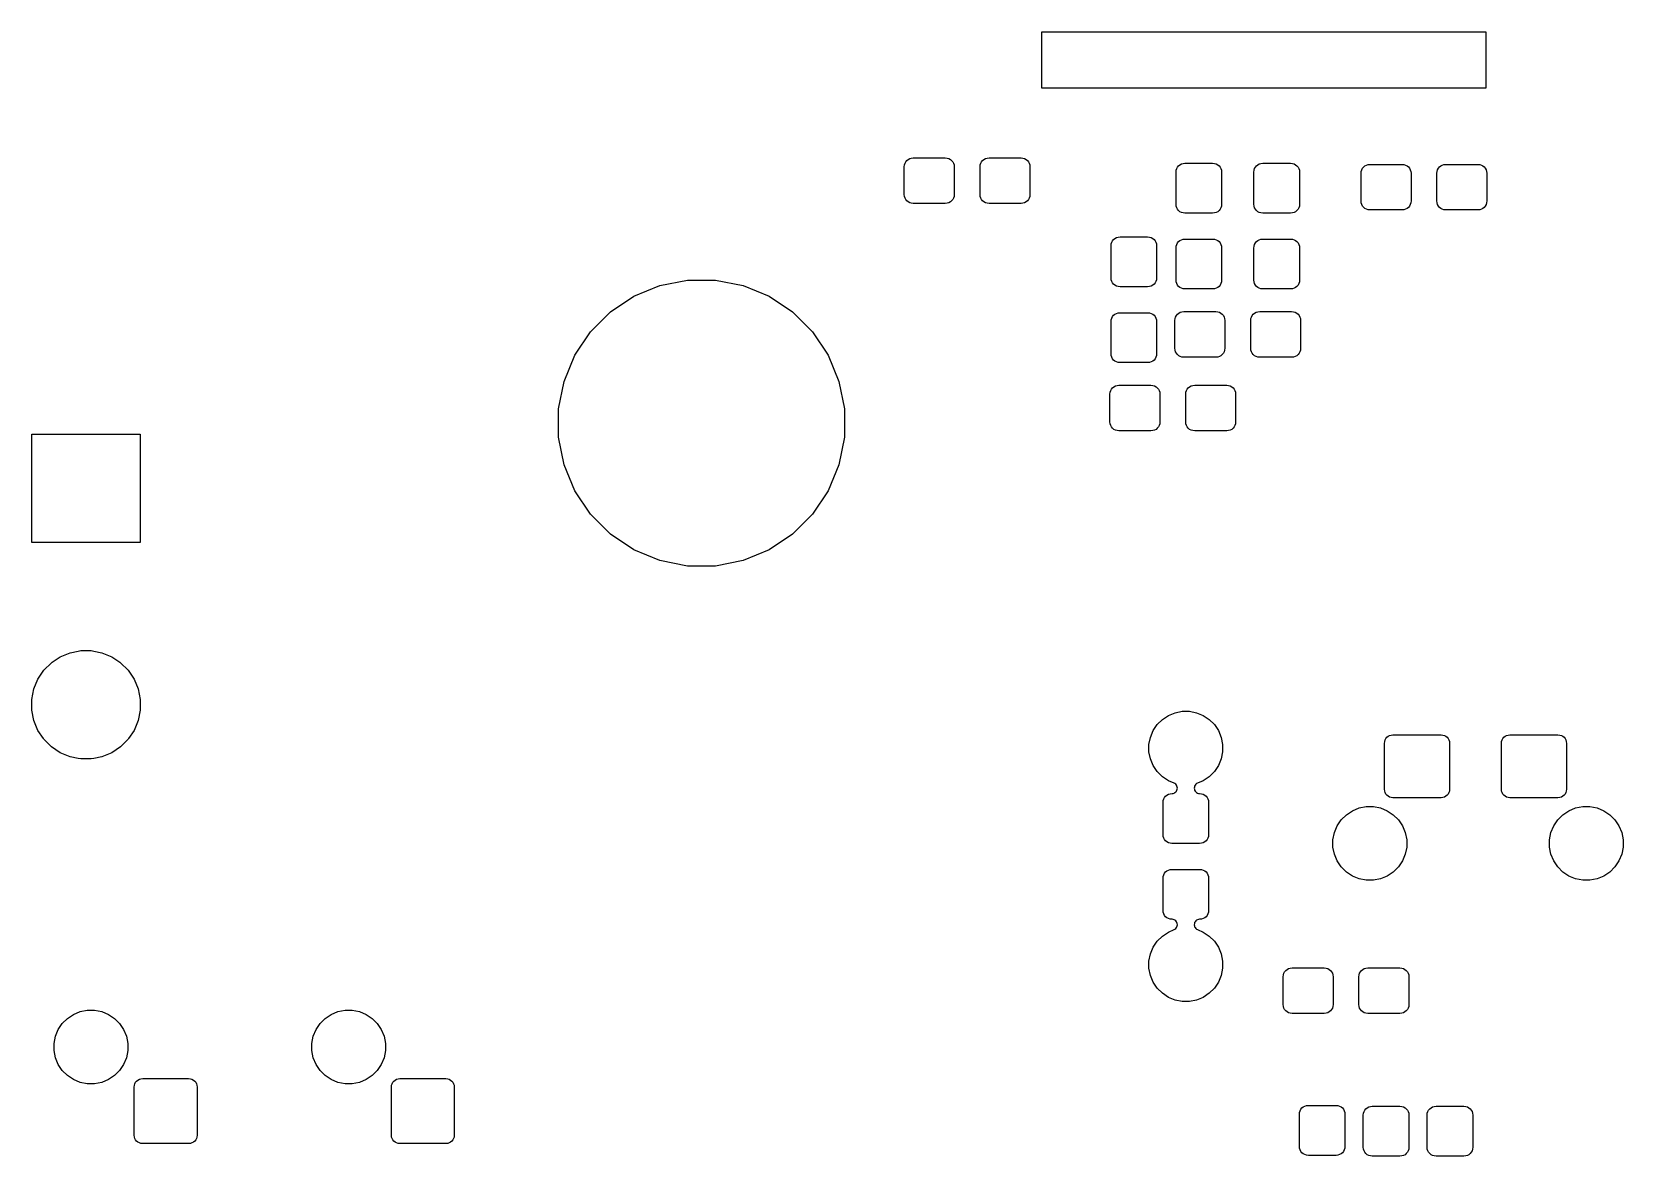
# Model space of a CAD drawing. Extents: x 52 to 208, y -131 to -34.
# Drawn here: x 126.17 to 162.92, y -111.3 to -85.35 of the extents above; entities that cross this region are included whole.
import ezdxf

# ---------------------------------------------------------------- set-up
doc = ezdxf.new("R2010")
doc.units = 0
doc.header["$MEASUREMENT"] = 0
doc.layers.add('BLACK', color=7, linetype='CONTINUOUS')

msp = doc.modelspace()

# ---------------------------------------------------------------- linework, layer by layer
at = {"layer": 'BLACK', "linetype": 'CONTINUOUS'}
for p, q in [((149.49, -86.651), (149.49, -85.349)), ((149.49, -85.349), (159.742, -85.349)), ((159.742, -85.349), (159.742, -86.651)), ((159.742, -86.651), (149.49, -86.651)), ((146.315, -88.4646), (146.319, -88.4195)), ((146.315, -89.1034), (146.315, -88.4646)), ((146.319, -88.4195), (146.331, -88.382)), ((146.331, -88.382), (146.349, -88.3474)), ((146.349, -88.3474), (146.374, -88.3172)), ((146.374, -88.3172), (146.404, -88.2923)), ((146.404, -88.2923), (146.439, -88.2738)), ((146.439, -88.2738), (146.477, -88.2624)), ((146.477, -88.2624), (146.522, -88.258)), ((146.522, -88.258), (147.26, -88.258)), ((147.26, -88.258), (147.305, -88.2624)), ((147.305, -88.2624), (147.343, -88.2738)), ((147.343, -88.2738), (147.378, -88.2923)), ((147.378, -88.2923), (147.408, -88.3172)), ((147.408, -88.3172), (147.433, -88.3474)), ((147.433, -88.3474), (147.451, -88.382)), ((147.451, -88.382), (147.463, -88.4195)), ((147.463, -88.4195), (147.467, -88.4646)), ((147.467, -88.4646), (147.467, -89.1034)), ((148.065, -88.4646), (148.069, -88.4195)), ((148.065, -89.1034), (148.065, -88.4646)), ((148.069, -88.4195), (148.081, -88.382)), ((148.081, -88.382), (148.099, -88.3474)), ((148.099, -88.3474), (148.124, -88.3172)), ((148.124, -88.3172), (148.154, -88.2923)), ((148.154, -88.2923), (148.189, -88.2738)), ((148.189, -88.2738), (148.227, -88.2624)), ((148.227, -88.2624), (148.272, -88.258)), ((148.272, -88.258), (149.01, -88.258)), ((149.01, -88.258), (149.055, -88.2624)), ((149.055, -88.2624), (149.093, -88.2738)), ((149.093, -88.2738), (149.128, -88.2923)), ((149.128, -88.2923), (149.158, -88.3172)), ((149.158, -88.3172), (149.183, -88.3474)), ((149.183, -88.3474), (149.201, -88.382)), ((149.201, -88.382), (149.213, -88.4195)), ((149.213, -88.4195), (149.217, -88.4646)), ((149.217, -88.4646), (149.217, -89.1034)), ((152.59, -88.5896), (152.594, -88.5445)), ((152.594, -88.5445), (152.606, -88.507)), ((152.606, -88.507), (152.624, -88.4724)), ((152.624, -88.4724), (152.649, -88.4422)), ((152.649, -88.4422), (152.679, -88.4173)), ((152.679, -88.4173), (152.714, -88.3988)), ((152.714, -88.3988), (152.752, -88.3874)), ((152.752, -88.3874), (152.797, -88.383)), ((152.797, -88.383), (153.435, -88.383)), ((153.435, -88.383), (153.48, -88.3874)), ((153.48, -88.3874), (153.518, -88.3988)), ((153.518, -88.3988), (153.553, -88.4173)), ((153.553, -88.4173), (153.583, -88.4422)), ((153.583, -88.4422), (153.608, -88.4724)), ((153.608, -88.4724), (153.626, -88.507)), ((153.626, -88.507), (153.638, -88.5445)), ((153.638, -88.5445), (153.642, -88.5896)), ((154.39, -88.5896), (154.394, -88.5445)), ((154.394, -88.5445), (154.406, -88.507)), ((154.406, -88.507), (154.424, -88.4724)), ((154.424, -88.4724), (154.449, -88.4422)), ((154.449, -88.4422), (154.479, -88.4173)), ((154.479, -88.4173), (154.514, -88.3988)), ((154.514, -88.3988), (154.552, -88.3874)), ((154.552, -88.3874), (154.597, -88.383)), ((154.597, -88.383), (155.235, -88.383)), ((155.235, -88.383), (155.28, -88.3874)), ((155.28, -88.3874), (155.318, -88.3988)), ((155.318, -88.3988), (155.353, -88.4173)), ((155.353, -88.4173), (155.383, -88.4422)), ((155.383, -88.4422), (155.408, -88.4724)), ((155.408, -88.4724), (155.426, -88.507)), ((155.426, -88.507), (155.438, -88.5445)), ((155.438, -88.5445), (155.442, -88.5896)), ((156.865, -88.6146), (156.869, -88.5695)), ((156.869, -88.5695), (156.881, -88.532)), ((156.881, -88.532), (156.899, -88.4974)), ((156.899, -88.4974), (156.924, -88.4672)), ((156.924, -88.4672), (156.954, -88.4423)), ((156.954, -88.4423), (156.989, -88.4238)), ((156.989, -88.4238), (157.027, -88.4124)), ((157.027, -88.4124), (157.072, -88.408)), ((157.072, -88.408), (157.81, -88.408)), ((157.81, -88.408), (157.855, -88.4124)), ((157.855, -88.4124), (157.893, -88.4238)), ((157.893, -88.4238), (157.928, -88.4423)), ((157.928, -88.4423), (157.958, -88.4672)), ((157.958, -88.4672), (157.983, -88.4974)), ((157.983, -88.4974), (158.001, -88.532)), ((158.001, -88.532), (158.013, -88.5695)), ((158.013, -88.5695), (158.017, -88.6146)), ((158.615, -88.6146), (158.619, -88.5695)), ((158.619, -88.5695), (158.631, -88.532)), ((158.631, -88.532), (158.649, -88.4974)), ((158.649, -88.4974), (158.674, -88.4672)), ((158.674, -88.4672), (158.704, -88.4423)), ((158.704, -88.4423), (158.739, -88.4238)), ((158.739, -88.4238), (158.777, -88.4124)), ((158.777, -88.4124), (158.822, -88.408)), ((158.822, -88.408), (159.56, -88.408)), ((159.56, -88.408), (159.605, -88.4124)), ((159.605, -88.4124), (159.643, -88.4238)), ((159.643, -88.4238), (159.678, -88.4423)), ((159.678, -88.4423), (159.708, -88.4672)), ((159.708, -88.4672), (159.733, -88.4974)), ((159.733, -88.4974), (159.751, -88.532)), ((159.751, -88.532), (159.763, -88.5695)), ((159.763, -88.5695), (159.767, -88.6146)), ((152.59, -89.3284), (152.59, -88.5896)), ((153.642, -88.5896), (153.642, -89.3284)), ((154.39, -89.3284), (154.39, -88.5896)), ((155.442, -88.5896), (155.442, -89.3284)), ((156.865, -89.2534), (156.865, -88.6146)), ((158.017, -88.6146), (158.017, -89.2534)), ((158.615, -89.2534), (158.615, -88.6146)), ((159.767, -88.6146), (159.767, -89.2534)), ((146.319, -89.1485), (146.315, -89.1034)), ((146.331, -89.186), (146.319, -89.1485)), ((146.349, -89.2206), (146.331, -89.186)), ((146.374, -89.2508), (146.349, -89.2206)), ((146.404, -89.2757), (146.374, -89.2508)), ((146.439, -89.2942), (146.404, -89.2757)), ((146.477, -89.3056), (146.439, -89.2942)), ((146.522, -89.31), (146.477, -89.3056)), ((147.305, -89.3056), (147.26, -89.31)), ((147.343, -89.2942), (147.305, -89.3056)), ((147.378, -89.2757), (147.343, -89.2942)), ((147.408, -89.2508), (147.378, -89.2757)), ((147.433, -89.2206), (147.408, -89.2508)), ((147.451, -89.186), (147.433, -89.2206)), ((147.463, -89.1485), (147.451, -89.186)), ((147.467, -89.1034), (147.463, -89.1485)), ((148.069, -89.1485), (148.065, -89.1034)), ((148.081, -89.186), (148.069, -89.1485)), ((148.099, -89.2206), (148.081, -89.186)), ((148.124, -89.2508), (148.099, -89.2206)), ((148.154, -89.2757), (148.124, -89.2508)), ((148.189, -89.2942), (148.154, -89.2757)), ((148.227, -89.3056), (148.189, -89.2942)), ((148.272, -89.31), (148.227, -89.3056)), ((149.055, -89.3056), (149.01, -89.31)), ((149.093, -89.2942), (149.055, -89.3056)), ((149.128, -89.2757), (149.093, -89.2942)), ((149.158, -89.2508), (149.128, -89.2757)), ((149.183, -89.2206), (149.158, -89.2508)), ((149.201, -89.186), (149.183, -89.2206)), ((149.213, -89.1485), (149.201, -89.186)), ((149.217, -89.1034), (149.213, -89.1485)), ((156.869, -89.2985), (156.865, -89.2534)), ((156.881, -89.336), (156.869, -89.2985)), ((158.013, -89.2985), (158.001, -89.336)), ((158.017, -89.2534), (158.013, -89.2985)), ((158.619, -89.2985), (158.615, -89.2534)), ((158.631, -89.336), (158.619, -89.2985)), ((159.763, -89.2985), (159.751, -89.336)), ((159.767, -89.2534), (159.763, -89.2985)), ((147.26, -89.31), (146.522, -89.31)), ((149.01, -89.31), (148.272, -89.31)), ((152.594, -89.3735), (152.59, -89.3284)), ((152.606, -89.411), (152.594, -89.3735)), ((152.624, -89.4456), (152.606, -89.411)), ((152.649, -89.4758), (152.624, -89.4456)), ((152.679, -89.5007), (152.649, -89.4758)), ((152.714, -89.5192), (152.679, -89.5007)), ((152.752, -89.5306), (152.714, -89.5192)), ((152.797, -89.535), (152.752, -89.5306)), ((153.435, -89.535), (152.797, -89.535)), ((153.48, -89.5306), (153.435, -89.535)), ((153.518, -89.5192), (153.48, -89.5306)), ((153.553, -89.5007), (153.518, -89.5192)), ((153.583, -89.4758), (153.553, -89.5007)), ((153.608, -89.4456), (153.583, -89.4758)), ((153.626, -89.411), (153.608, -89.4456)), ((153.638, -89.3735), (153.626, -89.411)), ((153.642, -89.3284), (153.638, -89.3735)), ((154.394, -89.3735), (154.39, -89.3284)), ((154.406, -89.411), (154.394, -89.3735)), ((154.424, -89.4456), (154.406, -89.411)), ((154.449, -89.4758), (154.424, -89.4456)), ((154.479, -89.5007), (154.449, -89.4758)), ((154.514, -89.5192), (154.479, -89.5007)), ((154.552, -89.5306), (154.514, -89.5192)), ((154.597, -89.535), (154.552, -89.5306)), ((155.235, -89.535), (154.597, -89.535)), ((155.28, -89.5306), (155.235, -89.535)), ((155.318, -89.5192), (155.28, -89.5306)), ((155.353, -89.5007), (155.318, -89.5192)), ((155.383, -89.4758), (155.353, -89.5007)), ((155.408, -89.4456), (155.383, -89.4758)), ((155.426, -89.411), (155.408, -89.4456)), ((155.438, -89.3735), (155.426, -89.411)), ((155.442, -89.3284), (155.438, -89.3735)), ((156.899, -89.3706), (156.881, -89.336)), ((156.924, -89.4008), (156.899, -89.3706)), ((156.954, -89.4257), (156.924, -89.4008)), ((156.989, -89.4442), (156.954, -89.4257)), ((157.027, -89.4556), (156.989, -89.4442)), ((157.072, -89.46), (157.027, -89.4556)), ((157.81, -89.46), (157.072, -89.46)), ((157.855, -89.4556), (157.81, -89.46)), ((157.893, -89.4442), (157.855, -89.4556)), ((157.928, -89.4257), (157.893, -89.4442)), ((157.958, -89.4008), (157.928, -89.4257)), ((157.983, -89.3706), (157.958, -89.4008)), ((158.001, -89.336), (157.983, -89.3706)), ((158.649, -89.3706), (158.631, -89.336)), ((158.674, -89.4008), (158.649, -89.3706)), ((158.704, -89.4257), (158.674, -89.4008)), ((158.739, -89.4442), (158.704, -89.4257)), ((158.777, -89.4556), (158.739, -89.4442)), ((158.822, -89.46), (158.777, -89.4556)), ((159.56, -89.46), (158.822, -89.46)), ((159.605, -89.4556), (159.56, -89.46)), ((159.643, -89.4442), (159.605, -89.4556)), ((159.678, -89.4257), (159.643, -89.4442)), ((159.708, -89.4008), (159.678, -89.4257)), ((159.733, -89.3706), (159.708, -89.4008)), ((159.751, -89.336), (159.733, -89.3706)), ((151.09, -90.2896), (151.094, -90.2445)), ((151.09, -91.0284), (151.09, -90.2896)), ((151.094, -90.2445), (151.106, -90.207)), ((151.106, -90.207), (151.124, -90.1724)), ((151.124, -90.1724), (151.149, -90.1422)), ((151.149, -90.1422), (151.179, -90.1173)), ((151.179, -90.1173), (151.214, -90.0988)), ((151.214, -90.0988), (151.252, -90.0874)), ((151.252, -90.0874), (151.297, -90.083)), ((151.297, -90.083), (151.935, -90.083)), ((151.935, -90.083), (151.98, -90.0874)), ((151.98, -90.0874), (152.018, -90.0988)), ((152.018, -90.0988), (152.053, -90.1173)), ((152.053, -90.1173), (152.083, -90.1422)), ((152.083, -90.1422), (152.108, -90.1724)), ((152.108, -90.1724), (152.126, -90.207)), ((152.126, -90.207), (152.138, -90.2445)), ((152.138, -90.2445), (152.142, -90.2896)), ((152.142, -90.2896), (152.142, -91.0284)), ((152.59, -90.3396), (152.594, -90.2945)), ((152.59, -91.0784), (152.59, -90.3396)), ((152.594, -90.2945), (152.606, -90.257)), ((152.606, -90.257), (152.624, -90.2224)), ((152.624, -90.2224), (152.649, -90.1922)), ((152.649, -90.1922), (152.679, -90.1673)), ((152.679, -90.1673), (152.714, -90.1488)), ((152.714, -90.1488), (152.752, -90.1374)), ((152.752, -90.1374), (152.797, -90.133)), ((152.797, -90.133), (153.435, -90.133)), ((153.435, -90.133), (153.48, -90.1374)), ((153.48, -90.1374), (153.518, -90.1488)), ((153.518, -90.1488), (153.553, -90.1673)), ((153.553, -90.1673), (153.583, -90.1922)), ((153.583, -90.1922), (153.608, -90.2224)), ((153.608, -90.2224), (153.626, -90.257)), ((153.626, -90.257), (153.638, -90.2945)), ((153.638, -90.2945), (153.642, -90.3396)), ((153.642, -90.3396), (153.642, -91.0784)), ((154.39, -90.3396), (154.394, -90.2945)), ((154.39, -91.0784), (154.39, -90.3396)), ((154.394, -90.2945), (154.406, -90.257)), ((154.406, -90.257), (154.424, -90.2224)), ((154.424, -90.2224), (154.449, -90.1922)), ((154.449, -90.1922), (154.479, -90.1673)), ((154.479, -90.1673), (154.514, -90.1488)), ((154.514, -90.1488), (154.552, -90.1374)), ((154.552, -90.1374), (154.597, -90.133)), ((154.597, -90.133), (155.235, -90.133)), ((155.235, -90.133), (155.28, -90.1374)), ((155.28, -90.1374), (155.318, -90.1488)), ((155.318, -90.1488), (155.353, -90.1673)), ((155.353, -90.1673), (155.383, -90.1922)), ((155.383, -90.1922), (155.408, -90.2224)), ((155.408, -90.2224), (155.426, -90.257)), ((155.426, -90.257), (155.438, -90.2945)), ((155.438, -90.2945), (155.442, -90.3396)), ((155.442, -90.3396), (155.442, -91.0784)), ((140.667, -91.2059), (141.305, -91.079)), ((141.305, -91.079), (141.955, -91.079)), ((141.955, -91.079), (142.593, -91.2059)), ((151.094, -91.0735), (151.09, -91.0284)), ((151.106, -91.111), (151.094, -91.0735)), ((151.124, -91.1456), (151.106, -91.111)), ((152.126, -91.111), (152.108, -91.1456)), ((152.138, -91.0735), (152.126, -91.111)), ((152.142, -91.0284), (152.138, -91.0735)), ((152.594, -91.1235), (152.59, -91.0784)), ((152.606, -91.161), (152.594, -91.1235)), ((153.638, -91.1235), (153.626, -91.161)), ((153.642, -91.0784), (153.638, -91.1235)), ((154.394, -91.1235), (154.39, -91.0784)), ((154.406, -91.161), (154.394, -91.1235)), ((155.438, -91.1235), (155.426, -91.161)), ((155.442, -91.0784), (155.438, -91.1235)), ((139.526, -91.8159), (140.066, -91.4547)), ((140.066, -91.4547), (140.667, -91.2059)), ((142.593, -91.2059), (143.194, -91.4547)), ((143.194, -91.4547), (143.734, -91.8159)), ((151.149, -91.1758), (151.124, -91.1456)), ((151.179, -91.2007), (151.149, -91.1758)), ((151.214, -91.2192), (151.179, -91.2007)), ((151.252, -91.2306), (151.214, -91.2192)), ((151.297, -91.235), (151.252, -91.2306)), ((151.935, -91.235), (151.297, -91.235)), ((151.98, -91.2306), (151.935, -91.235)), ((152.018, -91.2192), (151.98, -91.2306)), ((152.053, -91.2007), (152.018, -91.2192)), ((152.083, -91.1758), (152.053, -91.2007)), ((152.108, -91.1456), (152.083, -91.1758)), ((152.624, -91.1956), (152.606, -91.161)), ((152.649, -91.2258), (152.624, -91.1956)), ((152.679, -91.2507), (152.649, -91.2258)), ((152.714, -91.2692), (152.679, -91.2507)), ((152.752, -91.2806), (152.714, -91.2692)), ((152.797, -91.285), (152.752, -91.2806)), ((153.435, -91.285), (152.797, -91.285)), ((153.48, -91.2806), (153.435, -91.285)), ((153.518, -91.2692), (153.48, -91.2806)), ((153.553, -91.2507), (153.518, -91.2692)), ((153.583, -91.2258), (153.553, -91.2507)), ((153.608, -91.1956), (153.583, -91.2258)), ((153.626, -91.161), (153.608, -91.1956)), ((154.424, -91.1956), (154.406, -91.161)), ((154.449, -91.2258), (154.424, -91.1956)), ((154.479, -91.2507), (154.449, -91.2258)), ((154.514, -91.2692), (154.479, -91.2507)), ((154.552, -91.2806), (154.514, -91.2692)), ((154.597, -91.285), (154.552, -91.2806)), ((155.235, -91.285), (154.597, -91.285)), ((155.28, -91.2806), (155.235, -91.285)), ((155.318, -91.2692), (155.28, -91.2806)), ((155.353, -91.2507), (155.318, -91.2692)), ((155.383, -91.2258), (155.353, -91.2507)), ((155.408, -91.1956), (155.383, -91.2258)), ((155.426, -91.161), (155.408, -91.1956)), ((139.066, -92.2757), (139.526, -91.8159)), ((143.734, -91.8159), (144.194, -92.2757)), ((151.149, -91.8922), (151.179, -91.8673)), ((151.179, -91.8673), (151.214, -91.8488)), ((151.214, -91.8488), (151.252, -91.8374)), ((151.252, -91.8374), (151.297, -91.833)), ((151.297, -91.833), (151.935, -91.833)), ((151.935, -91.833), (151.98, -91.8374)), ((151.98, -91.8374), (152.018, -91.8488)), ((152.018, -91.8488), (152.053, -91.8673)), ((152.053, -91.8673), (152.083, -91.8922)), ((152.599, -91.8974), (152.624, -91.8672)), ((152.624, -91.8672), (152.654, -91.8423)), ((152.654, -91.8423), (152.689, -91.8238)), ((152.689, -91.8238), (152.727, -91.8124)), ((152.727, -91.8124), (152.772, -91.808)), ((152.772, -91.808), (153.51, -91.808)), ((153.51, -91.808), (153.555, -91.8124)), ((153.555, -91.8124), (153.593, -91.8238)), ((153.593, -91.8238), (153.628, -91.8423)), ((153.628, -91.8423), (153.658, -91.8672)), ((153.658, -91.8672), (153.683, -91.8974)), ((154.349, -91.8974), (154.374, -91.8672)), ((154.374, -91.8672), (154.404, -91.8423)), ((154.404, -91.8423), (154.439, -91.8238)), ((154.439, -91.8238), (154.477, -91.8124)), ((154.477, -91.8124), (154.522, -91.808)), ((154.522, -91.808), (155.26, -91.808)), ((155.26, -91.808), (155.305, -91.8124)), ((155.305, -91.8124), (155.343, -91.8238)), ((155.343, -91.8238), (155.378, -91.8423)), ((155.378, -91.8423), (155.408, -91.8672)), ((155.408, -91.8672), (155.433, -91.8974)), ((151.09, -92.0396), (151.094, -91.9945)), ((151.09, -92.7784), (151.09, -92.0396)), ((151.094, -91.9945), (151.106, -91.957)), ((151.106, -91.957), (151.124, -91.9224)), ((151.124, -91.9224), (151.149, -91.8922)), ((152.083, -91.8922), (152.108, -91.9224)), ((152.108, -91.9224), (152.126, -91.957)), ((152.126, -91.957), (152.138, -91.9945)), ((152.138, -91.9945), (152.142, -92.0396)), ((152.142, -92.0396), (152.142, -92.7784)), ((152.565, -92.0146), (152.569, -91.9695)), ((152.565, -92.6534), (152.565, -92.0146)), ((152.569, -91.9695), (152.581, -91.932)), ((152.581, -91.932), (152.599, -91.8974)), ((153.683, -91.8974), (153.701, -91.932)), ((153.701, -91.932), (153.713, -91.9695)), ((153.713, -91.9695), (153.717, -92.0146)), ((153.717, -92.0146), (153.717, -92.6534)), ((154.315, -92.0146), (154.319, -91.9695)), ((154.315, -92.6534), (154.315, -92.0146)), ((154.319, -91.9695), (154.331, -91.932)), ((154.331, -91.932), (154.349, -91.8974)), ((155.433, -91.8974), (155.451, -91.932)), ((155.451, -91.932), (155.463, -91.9695)), ((155.463, -91.9695), (155.467, -92.0146)), ((155.467, -92.0146), (155.467, -92.6534)), ((138.705, -92.8164), (139.066, -92.2757)), ((144.194, -92.2757), (144.555, -92.8164)), ((138.456, -93.4171), (138.705, -92.8164)), ((144.555, -92.8164), (144.804, -93.4171)), ((151.094, -92.8235), (151.09, -92.7784)), ((151.106, -92.861), (151.094, -92.8235)), ((151.124, -92.8956), (151.106, -92.861)), ((151.149, -92.9258), (151.124, -92.8956)), ((151.179, -92.9507), (151.149, -92.9258)), ((151.214, -92.9692), (151.179, -92.9507)), ((151.252, -92.9806), (151.214, -92.9692)), ((151.297, -92.985), (151.252, -92.9806)), ((151.98, -92.9806), (151.935, -92.985)), ((152.018, -92.9692), (151.98, -92.9806)), ((152.053, -92.9507), (152.018, -92.9692)), ((152.083, -92.9258), (152.053, -92.9507)), ((152.108, -92.8956), (152.083, -92.9258)), ((152.126, -92.861), (152.108, -92.8956)), ((152.138, -92.8235), (152.126, -92.861)), ((152.142, -92.7784), (152.138, -92.8235)), ((152.569, -92.6985), (152.565, -92.6534)), ((152.581, -92.736), (152.569, -92.6985)), ((152.599, -92.7706), (152.581, -92.736)), ((152.624, -92.8008), (152.599, -92.7706)), ((152.654, -92.8257), (152.624, -92.8008)), ((152.689, -92.8442), (152.654, -92.8257)), ((152.727, -92.8556), (152.689, -92.8442)), ((152.772, -92.86), (152.727, -92.8556)), ((153.51, -92.86), (152.772, -92.86)), ((153.555, -92.8556), (153.51, -92.86)), ((153.593, -92.8442), (153.555, -92.8556)), ((153.628, -92.8257), (153.593, -92.8442)), ((153.658, -92.8008), (153.628, -92.8257)), ((153.683, -92.7706), (153.658, -92.8008)), ((153.701, -92.736), (153.683, -92.7706)), ((153.713, -92.6985), (153.701, -92.736)), ((153.717, -92.6534), (153.713, -92.6985)), ((154.319, -92.6985), (154.315, -92.6534)), ((154.331, -92.736), (154.319, -92.6985)), ((154.349, -92.7706), (154.331, -92.736)), ((154.374, -92.8008), (154.349, -92.7706)), ((154.404, -92.8257), (154.374, -92.8008)), ((154.439, -92.8442), (154.404, -92.8257)), ((154.477, -92.8556), (154.439, -92.8442)), ((154.522, -92.86), (154.477, -92.8556)), ((155.26, -92.86), (154.522, -92.86)), ((155.305, -92.8556), (155.26, -92.86)), ((155.343, -92.8442), (155.305, -92.8556)), ((155.378, -92.8257), (155.343, -92.8442)), ((155.408, -92.8008), (155.378, -92.8257)), ((155.433, -92.7706), (155.408, -92.8008)), ((155.451, -92.736), (155.433, -92.7706)), ((155.463, -92.6985), (155.451, -92.736)), ((155.467, -92.6534), (155.463, -92.6985)), ((151.935, -92.985), (151.297, -92.985)), ((138.329, -94.0549), (138.456, -93.4171)), ((144.804, -93.4171), (144.931, -94.0549)), ((151.065, -93.7146), (151.069, -93.6695)), ((151.065, -94.3534), (151.065, -93.7146)), ((151.069, -93.6695), (151.081, -93.632)), ((151.081, -93.632), (151.099, -93.5974)), ((151.099, -93.5974), (151.124, -93.5672)), ((151.124, -93.5672), (151.154, -93.5423)), ((151.154, -93.5423), (151.189, -93.5238)), ((151.189, -93.5238), (151.227, -93.5124)), ((151.227, -93.5124), (151.272, -93.508)), ((151.272, -93.508), (152.01, -93.508)), ((152.01, -93.508), (152.055, -93.5124)), ((152.055, -93.5124), (152.093, -93.5238)), ((152.093, -93.5238), (152.128, -93.5423)), ((152.128, -93.5423), (152.158, -93.5672)), ((152.158, -93.5672), (152.183, -93.5974)), ((152.183, -93.5974), (152.201, -93.632)), ((152.201, -93.632), (152.213, -93.6695)), ((152.213, -93.6695), (152.217, -93.7146)), ((152.217, -93.7146), (152.217, -94.3534)), ((152.815, -93.7146), (152.819, -93.6695)), ((152.815, -94.3534), (152.815, -93.7146)), ((152.819, -93.6695), (152.831, -93.632)), ((152.831, -93.632), (152.849, -93.5974)), ((152.849, -93.5974), (152.874, -93.5672)), ((152.874, -93.5672), (152.904, -93.5423)), ((152.904, -93.5423), (152.939, -93.5238)), ((152.939, -93.5238), (152.977, -93.5124)), ((152.977, -93.5124), (153.022, -93.508)), ((153.022, -93.508), (153.76, -93.508)), ((153.76, -93.508), (153.805, -93.5124)), ((153.805, -93.5124), (153.843, -93.5238)), ((153.843, -93.5238), (153.878, -93.5423)), ((153.878, -93.5423), (153.908, -93.5672)), ((153.908, -93.5672), (153.933, -93.5974)), ((153.933, -93.5974), (153.951, -93.632)), ((153.951, -93.632), (153.963, -93.6695)), ((153.963, -93.6695), (153.967, -93.7146)), ((153.967, -93.7146), (153.967, -94.3534)), ((138.329, -94.7051), (138.329, -94.0549)), ((144.931, -94.0549), (144.931, -94.7051)), ((151.069, -94.3985), (151.065, -94.3534)), ((151.081, -94.436), (151.069, -94.3985)), ((151.099, -94.4706), (151.081, -94.436)), ((152.201, -94.436), (152.183, -94.4706)), ((152.213, -94.3985), (152.201, -94.436)), ((152.217, -94.3534), (152.213, -94.3985)), ((152.819, -94.3985), (152.815, -94.3534)), ((152.831, -94.436), (152.819, -94.3985)), ((152.849, -94.4706), (152.831, -94.436)), ((153.951, -94.436), (153.933, -94.4706)), ((153.963, -94.3985), (153.951, -94.436)), ((153.967, -94.3534), (153.963, -94.3985)), ((126.165, -97.135), (126.165, -94.633)), ((126.165, -94.633), (128.667, -94.633)), ((128.667, -94.633), (128.667, -97.135)), ((138.456, -95.3429), (138.329, -94.7051)), ((144.931, -94.7051), (144.804, -95.3429)), ((151.124, -94.5008), (151.099, -94.4706)), ((151.154, -94.5257), (151.124, -94.5008)), ((151.189, -94.5442), (151.154, -94.5257)), ((151.227, -94.5556), (151.189, -94.5442)), ((151.272, -94.56), (151.227, -94.5556)), ((152.01, -94.56), (151.272, -94.56)), ((152.055, -94.5556), (152.01, -94.56)), ((152.093, -94.5442), (152.055, -94.5556)), ((152.128, -94.5257), (152.093, -94.5442)), ((152.158, -94.5008), (152.128, -94.5257)), ((152.183, -94.4706), (152.158, -94.5008)), ((152.874, -94.5008), (152.849, -94.4706)), ((152.904, -94.5257), (152.874, -94.5008)), ((152.939, -94.5442), (152.904, -94.5257)), ((152.977, -94.5556), (152.939, -94.5442)), ((153.022, -94.56), (152.977, -94.5556)), ((153.76, -94.56), (153.022, -94.56)), ((153.805, -94.5556), (153.76, -94.56)), ((153.843, -94.5442), (153.805, -94.5556)), ((153.878, -94.5257), (153.843, -94.5442)), ((153.908, -94.5008), (153.878, -94.5257)), ((153.933, -94.4706), (153.908, -94.5008)), ((138.705, -95.9436), (138.456, -95.3429)), ((144.804, -95.3429), (144.555, -95.9436)), ((139.066, -96.4843), (138.705, -95.9436)), ((144.555, -95.9436), (144.194, -96.4843)), ((139.526, -96.9441), (139.066, -96.4843)), ((144.194, -96.4843), (143.734, -96.9441)), ((140.066, -97.3053), (139.526, -96.9441)), ((143.734, -96.9441), (143.194, -97.3053)), ((128.667, -97.135), (126.165, -97.135)), ((140.667, -97.5541), (140.066, -97.3053)), ((143.194, -97.3053), (142.593, -97.5541)), ((141.305, -97.681), (140.667, -97.5541)), ((141.955, -97.681), (141.305, -97.681)), ((142.593, -97.5541), (141.955, -97.681)), ((126.444, -100.087), (126.619, -99.9123)), ((126.619, -99.9123), (126.636, -99.9008)), ((126.636, -99.9008), (126.823, -99.7754)), ((126.823, -99.7754), (127.051, -99.6811)), ((127.051, -99.6811), (127.232, -99.645)), ((127.232, -99.645), (127.293, -99.633)), ((127.293, -99.633), (127.539, -99.633)), ((127.539, -99.633), (127.6, -99.645)), ((127.6, -99.645), (127.781, -99.6811)), ((127.781, -99.6811), (128.009, -99.7754)), ((128.009, -99.7754), (128.196, -99.9008)), ((128.196, -99.9008), (128.213, -99.9123)), ((128.213, -99.9123), (128.388, -100.087)), ((126.213, -100.519), (126.307, -100.291)), ((126.307, -100.291), (126.444, -100.087)), ((126.444, -100.087), (126.444, -100.087)), ((128.388, -100.087), (128.388, -100.087)), ((128.388, -100.087), (128.525, -100.291)), ((128.525, -100.291), (128.619, -100.519)), ((126.165, -100.761), (126.213, -100.519)), ((128.619, -100.519), (128.667, -100.761)), ((126.165, -101.007), (126.165, -100.761)), ((126.213, -101.249), (126.165, -101.007)), ((128.667, -101.007), (128.619, -101.249)), ((128.667, -100.761), (128.667, -101.007)), ((152.413, -101.13), (152.568, -101.066)), ((152.568, -101.066), (152.732, -101.033)), ((152.732, -101.033), (152.9, -101.033)), ((152.9, -101.033), (153.064, -101.066)), ((153.064, -101.066), (153.219, -101.13)), ((126.307, -101.477), (126.213, -101.249)), ((128.619, -101.249), (128.525, -101.477)), ((152.062, -101.481), (152.155, -101.342)), ((152.155, -101.342), (152.274, -101.223)), ((152.274, -101.223), (152.413, -101.13)), ((153.219, -101.13), (153.358, -101.223)), ((153.358, -101.223), (153.477, -101.342)), ((153.477, -101.342), (153.57, -101.481)), ((126.434, -101.666), (126.307, -101.477)), ((126.444, -101.681), (126.434, -101.666)), ((126.619, -101.856), (126.444, -101.681)), ((128.388, -101.681), (128.213, -101.856)), ((128.398, -101.666), (128.388, -101.681)), ((128.525, -101.477), (128.398, -101.666)), ((151.965, -101.8), (151.998, -101.636)), ((151.965, -101.968), (151.965, -101.8)), ((151.998, -101.636), (152.062, -101.481)), ((153.57, -101.481), (153.634, -101.636)), ((153.634, -101.636), (153.667, -101.8)), ((153.667, -101.8), (153.667, -101.968)), ((157.405, -101.774), (157.409, -101.731)), ((157.405, -102.834), (157.405, -101.774)), ((157.409, -101.731), (157.42, -101.696)), ((157.42, -101.696), (157.438, -101.663)), ((157.438, -101.663), (157.461, -101.634)), ((157.461, -101.634), (157.49, -101.611)), ((157.49, -101.611), (157.523, -101.593)), ((157.523, -101.593), (157.558, -101.582)), ((157.558, -101.582), (157.601, -101.578)), ((157.601, -101.578), (158.711, -101.578)), ((158.711, -101.578), (158.754, -101.582)), ((158.754, -101.582), (158.789, -101.593)), ((158.789, -101.593), (158.822, -101.611)), ((158.822, -101.611), (158.851, -101.634)), ((158.851, -101.634), (158.874, -101.663)), ((158.874, -101.663), (158.892, -101.696)), ((158.892, -101.696), (158.903, -101.731)), ((158.903, -101.731), (158.907, -101.774)), ((158.907, -101.774), (158.907, -102.834)), ((160.105, -101.774), (160.109, -101.731)), ((160.105, -102.834), (160.105, -101.774)), ((160.109, -101.731), (160.12, -101.696)), ((160.12, -101.696), (160.138, -101.663)), ((160.138, -101.663), (160.161, -101.634)), ((160.161, -101.634), (160.19, -101.611)), ((160.19, -101.611), (160.223, -101.593)), ((160.223, -101.593), (160.258, -101.582)), ((160.258, -101.582), (160.301, -101.578)), ((160.301, -101.578), (161.411, -101.578)), ((161.411, -101.578), (161.454, -101.582)), ((161.454, -101.582), (161.489, -101.593)), ((161.489, -101.593), (161.522, -101.611)), ((161.522, -101.611), (161.551, -101.634)), ((161.551, -101.634), (161.574, -101.663)), ((161.574, -101.663), (161.592, -101.696)), ((161.592, -101.696), (161.603, -101.731)), ((161.603, -101.731), (161.607, -101.774)), ((161.607, -101.774), (161.607, -102.834)), ((126.823, -101.993), (126.619, -101.856)), ((126.619, -101.856), (126.619, -101.856)), ((127.051, -102.087), (126.823, -101.993)), ((127.232, -102.123), (127.051, -102.087)), ((127.293, -102.135), (127.232, -102.123)), ((127.539, -102.135), (127.293, -102.135)), ((127.6, -102.123), (127.539, -102.135)), ((127.781, -102.087), (127.6, -102.123)), ((128.009, -101.993), (127.781, -102.087)), ((128.213, -101.856), (128.009, -101.993)), ((128.213, -101.856), (128.213, -101.856)), ((151.998, -102.132), (151.965, -101.968)), ((152.062, -102.287), (151.998, -102.132)), ((153.634, -102.132), (153.57, -102.287)), ((153.667, -101.968), (153.634, -102.132)), ((152.155, -102.426), (152.062, -102.287)), ((152.274, -102.545), (152.155, -102.426)), ((153.477, -102.426), (153.358, -102.545)), ((153.57, -102.287), (153.477, -102.426)), ((152.413, -102.638), (152.274, -102.545)), ((152.544, -102.693), (152.413, -102.638)), ((152.566, -102.704), (152.544, -102.693)), ((152.585, -102.72), (152.566, -102.704)), ((152.566, -102.912), (152.585, -102.896)), ((152.6, -102.739), (152.585, -102.72)), ((152.585, -102.896), (152.6, -102.877)), ((152.612, -102.76), (152.6, -102.739)), ((152.6, -102.877), (152.612, -102.856)), ((152.619, -102.784), (152.612, -102.76)), ((152.612, -102.856), (152.619, -102.832)), ((152.621, -102.808), (152.619, -102.784)), ((152.619, -102.832), (152.621, -102.808)), ((153.013, -102.784), (153.011, -102.808)), ((153.011, -102.808), (153.013, -102.832)), ((153.02, -102.76), (153.013, -102.784)), ((153.013, -102.832), (153.02, -102.856)), ((153.032, -102.739), (153.02, -102.76)), ((153.02, -102.856), (153.032, -102.877)), ((153.047, -102.72), (153.032, -102.739)), ((153.032, -102.877), (153.047, -102.896)), ((153.066, -102.704), (153.047, -102.72)), ((153.047, -102.896), (153.066, -102.912)), ((153.088, -102.693), (153.066, -102.704)), ((153.219, -102.638), (153.088, -102.693)), ((153.358, -102.545), (153.219, -102.638)), ((157.409, -102.877), (157.405, -102.834)), ((157.42, -102.912), (157.409, -102.877)), ((158.903, -102.877), (158.892, -102.912)), ((158.907, -102.834), (158.903, -102.877)), ((160.109, -102.877), (160.105, -102.834)), ((160.12, -102.912), (160.109, -102.877)), ((161.603, -102.877), (161.592, -102.912)), ((161.607, -102.834), (161.603, -102.877)), ((152.29, -103.14), (152.294, -103.095)), ((152.29, -103.878), (152.29, -103.14)), ((152.294, -103.095), (152.306, -103.057)), ((152.306, -103.057), (152.324, -103.022)), ((152.324, -103.022), (152.349, -102.992)), ((152.349, -102.992), (152.379, -102.967)), ((152.379, -102.967), (152.414, -102.949)), ((152.414, -102.949), (152.452, -102.937)), ((152.452, -102.937), (152.503, -102.932)), ((152.503, -102.932), (152.521, -102.931)), ((152.503, -102.932), (152.503, -102.932)), ((152.521, -102.931), (152.544, -102.923)), ((152.544, -102.923), (152.566, -102.912)), ((153.066, -102.912), (153.088, -102.923)), ((153.088, -102.923), (153.111, -102.931)), ((153.111, -102.931), (153.129, -102.932)), ((153.129, -102.932), (153.129, -102.932)), ((153.129, -102.932), (153.18, -102.937)), ((153.18, -102.937), (153.218, -102.949)), ((153.218, -102.949), (153.253, -102.967)), ((153.253, -102.967), (153.283, -102.992)), ((153.283, -102.992), (153.308, -103.022)), ((153.308, -103.022), (153.326, -103.057)), ((153.326, -103.057), (153.338, -103.095)), ((153.338, -103.095), (153.342, -103.14)), ((153.342, -103.14), (153.342, -103.878)), ((156.663, -103.33), (156.818, -103.266)), ((156.818, -103.266), (156.982, -103.233)), ((156.982, -103.233), (157.15, -103.233)), ((157.15, -103.233), (157.314, -103.266)), ((157.314, -103.266), (157.469, -103.33)), ((157.438, -102.945), (157.42, -102.912)), ((157.461, -102.974), (157.438, -102.945)), ((157.49, -102.997), (157.461, -102.974)), ((157.523, -103.015), (157.49, -102.997)), ((157.558, -103.026), (157.523, -103.015)), ((157.601, -103.03), (157.558, -103.026)), ((158.711, -103.03), (157.601, -103.03)), ((158.754, -103.026), (158.711, -103.03)), ((158.789, -103.015), (158.754, -103.026)), ((158.822, -102.997), (158.789, -103.015)), ((158.851, -102.974), (158.822, -102.997)), ((158.874, -102.945), (158.851, -102.974)), ((158.892, -102.912), (158.874, -102.945)), ((160.138, -102.945), (160.12, -102.912)), ((160.161, -102.974), (160.138, -102.945)), ((160.19, -102.997), (160.161, -102.974)), ((160.223, -103.015), (160.19, -102.997)), ((160.258, -103.026), (160.223, -103.015)), ((160.301, -103.03), (160.258, -103.026)), ((161.411, -103.03), (160.301, -103.03)), ((161.454, -103.026), (161.411, -103.03)), ((161.489, -103.015), (161.454, -103.026)), ((161.522, -102.997), (161.489, -103.015)), ((161.551, -102.974), (161.522, -102.997)), ((161.574, -102.945), (161.551, -102.974)), ((161.592, -102.912), (161.574, -102.945)), ((161.663, -103.33), (161.818, -103.266)), ((161.818, -103.266), (161.982, -103.233)), ((161.982, -103.233), (162.15, -103.233)), ((162.15, -103.233), (162.314, -103.266)), ((162.314, -103.266), (162.469, -103.33)), ((156.312, -103.681), (156.405, -103.542)), ((156.405, -103.542), (156.524, -103.423)), ((156.524, -103.423), (156.663, -103.33)), ((157.469, -103.33), (157.608, -103.423)), ((157.608, -103.423), (157.727, -103.542)), ((157.727, -103.542), (157.82, -103.681)), ((161.312, -103.681), (161.405, -103.542)), ((161.405, -103.542), (161.524, -103.423)), ((161.524, -103.423), (161.663, -103.33)), ((162.469, -103.33), (162.608, -103.423)), ((162.608, -103.423), (162.727, -103.542)), ((162.727, -103.542), (162.82, -103.681)), ((152.294, -103.923), (152.29, -103.878)), ((152.306, -103.961), (152.294, -103.923)), ((152.324, -103.996), (152.306, -103.961)), ((152.349, -104.026), (152.324, -103.996)), ((153.308, -103.996), (153.283, -104.026)), ((153.326, -103.961), (153.308, -103.996)), ((153.338, -103.923), (153.326, -103.961)), ((153.342, -103.878), (153.338, -103.923)), ((156.215, -104), (156.248, -103.836)), ((156.215, -104.168), (156.215, -104)), ((156.248, -103.836), (156.312, -103.681)), ((157.82, -103.681), (157.884, -103.836)), ((157.884, -103.836), (157.917, -104)), ((157.917, -104), (157.917, -104.168)), ((161.215, -104), (161.248, -103.836)), ((161.215, -104.168), (161.215, -104)), ((161.248, -103.836), (161.312, -103.681)), ((162.82, -103.681), (162.884, -103.836)), ((162.884, -103.836), (162.917, -104)), ((162.917, -104), (162.917, -104.168)), ((152.379, -104.051), (152.349, -104.026)), ((152.414, -104.069), (152.379, -104.051)), ((152.452, -104.081), (152.414, -104.069)), ((152.497, -104.085), (152.452, -104.081)), ((153.135, -104.085), (152.497, -104.085)), ((153.18, -104.081), (153.135, -104.085)), ((153.218, -104.069), (153.18, -104.081)), ((153.253, -104.051), (153.218, -104.069)), ((153.283, -104.026), (153.253, -104.051)), ((156.248, -104.332), (156.215, -104.168)), ((156.312, -104.487), (156.248, -104.332)), ((157.884, -104.332), (157.82, -104.487)), ((157.917, -104.168), (157.884, -104.332)), ((161.248, -104.332), (161.215, -104.168)), ((161.312, -104.487), (161.248, -104.332)), ((162.884, -104.332), (162.82, -104.487)), ((162.917, -104.168), (162.884, -104.332)), ((152.324, -104.772), (152.349, -104.742)), ((152.349, -104.742), (152.379, -104.717)), ((152.379, -104.717), (152.414, -104.699)), ((152.414, -104.699), (152.452, -104.687)), ((152.452, -104.687), (152.497, -104.683)), ((152.497, -104.683), (153.135, -104.683)), ((153.135, -104.683), (153.18, -104.687)), ((153.18, -104.687), (153.218, -104.699)), ((153.218, -104.699), (153.253, -104.717)), ((153.253, -104.717), (153.283, -104.742)), ((153.283, -104.742), (153.308, -104.772)), ((156.405, -104.626), (156.312, -104.487)), ((156.524, -104.745), (156.405, -104.626)), ((157.727, -104.626), (157.608, -104.745)), ((157.82, -104.487), (157.727, -104.626)), ((161.405, -104.626), (161.312, -104.487)), ((161.524, -104.745), (161.405, -104.626)), ((162.727, -104.626), (162.608, -104.745)), ((162.82, -104.487), (162.727, -104.626)), ((152.29, -104.89), (152.294, -104.845)), ((152.29, -105.628), (152.29, -104.89)), ((152.294, -104.845), (152.306, -104.807)), ((152.306, -104.807), (152.324, -104.772)), ((153.308, -104.772), (153.326, -104.807)), ((153.326, -104.807), (153.338, -104.845)), ((153.338, -104.845), (153.342, -104.89)), ((153.342, -104.89), (153.342, -105.628)), ((156.663, -104.838), (156.524, -104.745)), ((156.818, -104.902), (156.663, -104.838)), ((156.982, -104.935), (156.818, -104.902)), ((157.15, -104.935), (156.982, -104.935)), ((157.314, -104.902), (157.15, -104.935)), ((157.469, -104.838), (157.314, -104.902)), ((157.608, -104.745), (157.469, -104.838)), ((161.663, -104.838), (161.524, -104.745)), ((161.818, -104.902), (161.663, -104.838)), ((161.982, -104.935), (161.818, -104.902)), ((162.15, -104.935), (161.982, -104.935)), ((162.314, -104.902), (162.15, -104.935)), ((162.469, -104.838), (162.314, -104.902)), ((162.608, -104.745), (162.469, -104.838)), ((152.294, -105.673), (152.29, -105.628)), ((152.306, -105.711), (152.294, -105.673)), ((152.324, -105.746), (152.306, -105.711)), ((152.349, -105.776), (152.324, -105.746)), ((152.379, -105.801), (152.349, -105.776)), ((152.414, -105.819), (152.379, -105.801)), ((152.452, -105.831), (152.414, -105.819)), ((152.503, -105.836), (152.452, -105.831)), ((152.521, -105.837), (152.503, -105.836)), ((152.503, -105.836), (152.503, -105.836)), ((152.544, -105.845), (152.521, -105.837)), ((152.566, -105.856), (152.544, -105.845)), ((153.088, -105.845), (153.066, -105.856)), ((153.111, -105.837), (153.088, -105.845)), ((153.129, -105.836), (153.111, -105.837)), ((153.18, -105.831), (153.129, -105.836)), ((153.129, -105.836), (153.129, -105.836)), ((153.218, -105.819), (153.18, -105.831)), ((153.253, -105.801), (153.218, -105.819)), ((153.283, -105.776), (153.253, -105.801)), ((153.308, -105.746), (153.283, -105.776)), ((153.326, -105.711), (153.308, -105.746)), ((153.338, -105.673), (153.326, -105.711)), ((153.342, -105.628), (153.338, -105.673)), ((152.274, -106.223), (152.413, -106.13)), ((152.413, -106.13), (152.544, -106.075)), ((152.544, -106.075), (152.566, -106.064)), ((152.585, -105.872), (152.566, -105.856)), ((152.566, -106.064), (152.585, -106.048)), ((152.6, -105.891), (152.585, -105.872)), ((152.585, -106.048), (152.6, -106.029)), ((152.612, -105.912), (152.6, -105.891)), ((152.6, -106.029), (152.612, -106.008)), ((152.619, -105.936), (152.612, -105.912)), ((152.612, -106.008), (152.619, -105.984)), ((152.621, -105.96), (152.619, -105.936)), ((152.619, -105.984), (152.621, -105.96)), ((153.013, -105.936), (153.011, -105.96)), ((153.011, -105.96), (153.013, -105.984)), ((153.02, -105.912), (153.013, -105.936)), ((153.013, -105.984), (153.02, -106.008)), ((153.032, -105.891), (153.02, -105.912)), ((153.02, -106.008), (153.032, -106.029)), ((153.047, -105.872), (153.032, -105.891)), ((153.032, -106.029), (153.047, -106.048)), ((153.066, -105.856), (153.047, -105.872)), ((153.047, -106.048), (153.066, -106.064)), ((153.066, -106.064), (153.088, -106.075)), ((153.088, -106.075), (153.219, -106.13)), ((153.219, -106.13), (153.358, -106.223)), ((151.998, -106.636), (152.062, -106.481)), ((152.062, -106.481), (152.155, -106.342)), ((152.155, -106.342), (152.274, -106.223)), ((153.358, -106.223), (153.477, -106.342)), ((153.477, -106.342), (153.57, -106.481)), ((153.57, -106.481), (153.634, -106.636)), ((151.965, -106.8), (151.998, -106.636)), ((151.965, -106.968), (151.965, -106.8)), ((153.634, -106.636), (153.667, -106.8)), ((153.667, -106.8), (153.667, -106.968)), ((151.998, -107.132), (151.965, -106.968)), ((152.062, -107.287), (151.998, -107.132)), ((152.155, -107.426), (152.062, -107.287)), ((153.57, -107.287), (153.477, -107.426)), ((153.634, -107.132), (153.57, -107.287)), ((153.667, -106.968), (153.634, -107.132)), ((155.065, -107.165), (155.069, -107.12)), ((155.065, -107.803), (155.065, -107.165)), ((155.069, -107.12), (155.081, -107.082)), ((155.081, -107.082), (155.099, -107.047)), ((155.099, -107.047), (155.124, -107.017)), ((155.124, -107.017), (155.154, -106.992)), ((155.154, -106.992), (155.189, -106.974)), ((155.189, -106.974), (155.227, -106.962)), ((155.227, -106.962), (155.272, -106.958)), ((155.272, -106.958), (156.01, -106.958)), ((156.01, -106.958), (156.055, -106.962)), ((156.055, -106.962), (156.093, -106.974)), ((156.093, -106.974), (156.128, -106.992)), ((156.128, -106.992), (156.158, -107.017)), ((156.158, -107.017), (156.183, -107.047)), ((156.183, -107.047), (156.201, -107.082)), ((156.201, -107.082), (156.213, -107.12)), ((156.213, -107.12), (156.217, -107.165)), ((156.217, -107.165), (156.217, -107.803)), ((156.815, -107.165), (156.819, -107.12)), ((156.815, -107.803), (156.815, -107.165)), ((156.819, -107.12), (156.831, -107.082)), ((156.831, -107.082), (156.849, -107.047)), ((156.849, -107.047), (156.874, -107.017)), ((156.874, -107.017), (156.904, -106.992)), ((156.904, -106.992), (156.939, -106.974)), ((156.939, -106.974), (156.977, -106.962)), ((156.977, -106.962), (157.022, -106.958)), ((157.022, -106.958), (157.76, -106.958)), ((157.76, -106.958), (157.805, -106.962)), ((157.805, -106.962), (157.843, -106.974)), ((157.843, -106.974), (157.878, -106.992)), ((157.878, -106.992), (157.908, -107.017)), ((157.908, -107.017), (157.933, -107.047)), ((157.933, -107.047), (157.951, -107.082)), ((157.951, -107.082), (157.963, -107.12)), ((157.963, -107.12), (157.967, -107.165)), ((157.967, -107.165), (157.967, -107.803)), ((152.274, -107.545), (152.155, -107.426)), ((152.413, -107.638), (152.274, -107.545)), ((152.568, -107.702), (152.413, -107.638)), ((153.219, -107.638), (153.064, -107.702)), ((153.358, -107.545), (153.219, -107.638)), ((153.477, -107.426), (153.358, -107.545)), ((126.988, -108.123), (127.127, -108.03)), ((127.127, -108.03), (127.282, -107.966)), ((127.282, -107.966), (127.446, -107.933)), ((127.446, -107.933), (127.614, -107.933)), ((127.614, -107.933), (127.778, -107.966)), ((127.778, -107.966), (127.933, -108.03)), ((127.933, -108.03), (128.072, -108.123)), ((132.94, -108.123), (133.079, -108.03)), ((133.079, -108.03), (133.234, -107.966)), ((133.234, -107.966), (133.398, -107.933)), ((133.398, -107.933), (133.566, -107.933)), ((133.566, -107.933), (133.73, -107.966)), ((133.73, -107.966), (133.885, -108.03)), ((133.885, -108.03), (134.024, -108.123)), ((152.732, -107.735), (152.568, -107.702)), ((152.9, -107.735), (152.732, -107.735)), ((153.064, -107.702), (152.9, -107.735)), ((155.069, -107.848), (155.065, -107.803)), ((155.081, -107.886), (155.069, -107.848)), ((155.099, -107.921), (155.081, -107.886)), ((155.124, -107.951), (155.099, -107.921)), ((155.154, -107.976), (155.124, -107.951)), ((155.189, -107.994), (155.154, -107.976)), ((155.227, -108.006), (155.189, -107.994)), ((155.272, -108.01), (155.227, -108.006)), ((156.01, -108.01), (155.272, -108.01)), ((156.055, -108.006), (156.01, -108.01)), ((156.093, -107.994), (156.055, -108.006)), ((156.128, -107.976), (156.093, -107.994)), ((156.158, -107.951), (156.128, -107.976)), ((156.183, -107.921), (156.158, -107.951)), ((156.201, -107.886), (156.183, -107.921)), ((156.213, -107.848), (156.201, -107.886)), ((156.217, -107.803), (156.213, -107.848)), ((156.819, -107.848), (156.815, -107.803)), ((156.831, -107.886), (156.819, -107.848)), ((156.849, -107.921), (156.831, -107.886)), ((156.874, -107.951), (156.849, -107.921)), ((156.904, -107.976), (156.874, -107.951)), ((156.939, -107.994), (156.904, -107.976)), ((156.977, -108.006), (156.939, -107.994)), ((157.022, -108.01), (156.977, -108.006)), ((157.76, -108.01), (157.022, -108.01)), ((157.805, -108.006), (157.76, -108.01)), ((157.843, -107.994), (157.805, -108.006)), ((157.878, -107.976), (157.843, -107.994)), ((157.908, -107.951), (157.878, -107.976)), ((157.933, -107.921), (157.908, -107.951)), ((157.951, -107.886), (157.933, -107.921)), ((157.963, -107.848), (157.951, -107.886)), ((157.967, -107.803), (157.963, -107.848)), ((126.712, -108.536), (126.776, -108.381)), ((126.776, -108.381), (126.869, -108.242)), ((126.869, -108.242), (126.988, -108.123)), ((128.072, -108.123), (128.191, -108.242)), ((128.191, -108.242), (128.284, -108.381)), ((128.284, -108.381), (128.348, -108.536)), ((132.664, -108.536), (132.728, -108.381)), ((132.728, -108.381), (132.821, -108.242)), ((132.821, -108.242), (132.94, -108.123)), ((134.024, -108.123), (134.143, -108.242)), ((134.143, -108.242), (134.236, -108.381)), ((134.236, -108.381), (134.3, -108.536)), ((126.679, -108.7), (126.712, -108.536)), ((126.679, -108.868), (126.679, -108.7)), ((128.348, -108.536), (128.381, -108.7)), ((128.381, -108.7), (128.381, -108.868)), ((132.631, -108.7), (132.664, -108.536)), ((132.631, -108.868), (132.631, -108.7)), ((134.3, -108.536), (134.333, -108.7)), ((134.333, -108.7), (134.333, -108.868)), ((126.712, -109.032), (126.679, -108.868)), ((126.776, -109.187), (126.712, -109.032)), ((128.348, -109.032), (128.284, -109.187)), ((128.381, -108.868), (128.348, -109.032)), ((132.664, -109.032), (132.631, -108.868)), ((132.728, -109.187), (132.664, -109.032)), ((134.3, -109.032), (134.236, -109.187)), ((134.333, -108.868), (134.3, -109.032)), ((126.869, -109.326), (126.776, -109.187)), ((126.988, -109.445), (126.869, -109.326)), ((127.127, -109.538), (126.988, -109.445)), ((128.072, -109.445), (127.933, -109.538)), ((128.191, -109.326), (128.072, -109.445)), ((128.284, -109.187), (128.191, -109.326)), ((128.648, -109.528), (128.683, -109.517)), ((128.683, -109.517), (128.726, -109.513)), ((128.726, -109.513), (129.786, -109.513)), ((129.786, -109.513), (129.829, -109.517)), ((129.829, -109.517), (129.864, -109.528)), ((132.821, -109.326), (132.728, -109.187)), ((132.94, -109.445), (132.821, -109.326)), ((133.079, -109.538), (132.94, -109.445)), ((134.024, -109.445), (133.885, -109.538)), ((134.143, -109.326), (134.024, -109.445)), ((134.236, -109.187), (134.143, -109.326)), ((134.588, -109.528), (134.623, -109.517)), ((134.623, -109.517), (134.666, -109.513)), ((134.666, -109.513), (135.726, -109.513)), ((135.726, -109.513), (135.769, -109.517)), ((135.769, -109.517), (135.804, -109.528)), ((127.282, -109.602), (127.127, -109.538)), ((127.446, -109.635), (127.282, -109.602)), ((127.614, -109.635), (127.446, -109.635)), ((127.778, -109.602), (127.614, -109.635)), ((127.933, -109.538), (127.778, -109.602)), ((128.53, -109.709), (128.534, -109.666)), ((128.53, -110.819), (128.53, -109.709)), ((128.534, -109.666), (128.545, -109.631)), ((128.545, -109.631), (128.563, -109.598)), ((128.563, -109.598), (128.586, -109.569)), ((128.586, -109.569), (128.615, -109.546)), ((128.615, -109.546), (128.648, -109.528)), ((129.864, -109.528), (129.897, -109.546)), ((129.897, -109.546), (129.926, -109.569)), ((129.926, -109.569), (129.949, -109.598)), ((129.949, -109.598), (129.967, -109.631)), ((129.967, -109.631), (129.978, -109.666)), ((129.978, -109.666), (129.982, -109.709)), ((129.982, -109.709), (129.982, -110.819)), ((133.234, -109.602), (133.079, -109.538)), ((133.398, -109.635), (133.234, -109.602)), ((133.566, -109.635), (133.398, -109.635)), ((133.73, -109.602), (133.566, -109.635)), ((133.885, -109.538), (133.73, -109.602)), ((134.47, -109.709), (134.474, -109.666)), ((134.47, -110.819), (134.47, -109.709)), ((134.474, -109.666), (134.485, -109.631)), ((134.485, -109.631), (134.503, -109.598)), ((134.503, -109.598), (134.526, -109.569)), ((134.526, -109.569), (134.555, -109.546)), ((134.555, -109.546), (134.588, -109.528)), ((135.804, -109.528), (135.837, -109.546)), ((135.837, -109.546), (135.866, -109.569)), ((135.866, -109.569), (135.889, -109.598)), ((135.889, -109.598), (135.907, -109.631)), ((135.907, -109.631), (135.918, -109.666)), ((135.918, -109.666), (135.922, -109.709)), ((135.922, -109.709), (135.922, -110.819)), ((155.456, -110.257), (155.474, -110.222)), ((155.474, -110.222), (155.499, -110.192)), ((155.499, -110.192), (155.529, -110.167)), ((155.529, -110.167), (155.564, -110.149)), ((155.564, -110.149), (155.602, -110.137)), ((155.602, -110.137), (155.647, -110.133)), ((155.647, -110.133), (156.285, -110.133)), ((156.285, -110.133), (156.33, -110.137)), ((156.33, -110.137), (156.368, -110.149)), ((156.368, -110.149), (156.403, -110.167)), ((156.403, -110.167), (156.433, -110.192)), ((156.433, -110.192), (156.458, -110.222)), ((156.458, -110.222), (156.476, -110.257)), ((156.932, -110.276), (156.951, -110.242)), ((156.951, -110.242), (156.976, -110.211)), ((156.976, -110.211), (157.006, -110.186)), ((157.006, -110.186), (157.04, -110.168)), ((157.04, -110.168), (157.078, -110.157)), ((157.078, -110.157), (157.123, -110.152)), ((157.123, -110.152), (157.762, -110.152)), ((157.762, -110.152), (157.807, -110.157)), ((157.807, -110.157), (157.844, -110.168)), ((157.844, -110.168), (157.879, -110.186)), ((157.879, -110.186), (157.909, -110.211)), ((157.909, -110.211), (157.934, -110.242)), ((157.934, -110.242), (157.953, -110.276)), ((158.406, -110.276), (158.424, -110.242)), ((158.424, -110.242), (158.449, -110.211)), ((158.449, -110.211), (158.479, -110.186)), ((158.479, -110.186), (158.514, -110.168)), ((158.514, -110.168), (158.552, -110.157)), ((158.552, -110.157), (158.597, -110.152)), ((158.597, -110.152), (159.235, -110.152)), ((159.235, -110.152), (159.28, -110.157)), ((159.28, -110.157), (159.318, -110.168)), ((159.318, -110.168), (159.353, -110.186)), ((159.353, -110.186), (159.383, -110.211)), ((159.383, -110.211), (159.408, -110.242)), ((159.408, -110.242), (159.426, -110.276)), ((155.44, -110.34), (155.444, -110.295)), ((155.44, -111.078), (155.44, -110.34)), ((155.444, -110.295), (155.456, -110.257)), ((156.476, -110.257), (156.488, -110.295)), ((156.488, -110.295), (156.492, -110.34)), ((156.492, -110.34), (156.492, -111.078)), ((156.916, -110.359), (156.921, -110.314)), ((156.916, -111.098), (156.916, -110.359)), ((156.921, -110.314), (156.932, -110.276)), ((157.953, -110.276), (157.964, -110.314)), ((157.964, -110.314), (157.968, -110.359)), ((157.968, -110.359), (157.968, -111.098)), ((158.39, -110.359), (158.394, -110.314)), ((158.39, -111.098), (158.39, -110.359)), ((158.394, -110.314), (158.406, -110.276)), ((159.426, -110.276), (159.438, -110.314)), ((159.438, -110.314), (159.442, -110.359)), ((159.442, -110.359), (159.442, -111.098)), ((128.534, -110.862), (128.53, -110.819)), ((128.545, -110.897), (128.534, -110.862)), ((128.563, -110.93), (128.545, -110.897)), ((128.586, -110.959), (128.563, -110.93)), ((128.615, -110.982), (128.586, -110.959)), ((128.648, -111), (128.615, -110.982)), ((129.897, -110.982), (129.864, -111)), ((129.926, -110.959), (129.897, -110.982)), ((129.949, -110.93), (129.926, -110.959)), ((129.967, -110.897), (129.949, -110.93)), ((129.978, -110.862), (129.967, -110.897)), ((129.982, -110.819), (129.978, -110.862)), ((134.474, -110.862), (134.47, -110.819)), ((134.485, -110.897), (134.474, -110.862)), ((134.503, -110.93), (134.485, -110.897)), ((134.526, -110.959), (134.503, -110.93)), ((134.555, -110.982), (134.526, -110.959)), ((134.588, -111), (134.555, -110.982)), ((135.837, -110.982), (135.804, -111)), ((135.866, -110.959), (135.837, -110.982)), ((135.889, -110.93), (135.866, -110.959)), ((135.907, -110.897), (135.889, -110.93)), ((135.918, -110.862), (135.907, -110.897)), ((135.922, -110.819), (135.918, -110.862)), ((128.683, -111.011), (128.648, -111)), ((128.726, -111.015), (128.683, -111.011)), ((129.786, -111.015), (128.726, -111.015)), ((129.829, -111.011), (129.786, -111.015)), ((129.864, -111), (129.829, -111.011)), ((134.623, -111.011), (134.588, -111)), ((134.666, -111.015), (134.623, -111.011)), ((135.726, -111.015), (134.666, -111.015)), ((135.769, -111.011), (135.726, -111.015)), ((135.804, -111), (135.769, -111.011)), ((155.444, -111.123), (155.44, -111.078)), ((155.456, -111.161), (155.444, -111.123)), ((155.474, -111.196), (155.456, -111.161)), ((155.499, -111.226), (155.474, -111.196)), ((155.529, -111.251), (155.499, -111.226)), ((155.564, -111.269), (155.529, -111.251)), ((155.602, -111.281), (155.564, -111.269)), ((155.647, -111.285), (155.602, -111.281)), ((156.285, -111.285), (155.647, -111.285)), ((156.33, -111.281), (156.285, -111.285)), ((156.368, -111.269), (156.33, -111.281)), ((156.403, -111.251), (156.368, -111.269)), ((156.433, -111.226), (156.403, -111.251)), ((156.458, -111.196), (156.433, -111.226)), ((156.476, -111.161), (156.458, -111.196)), ((156.488, -111.123), (156.476, -111.161)), ((156.492, -111.078), (156.488, -111.123)), ((156.921, -111.143), (156.916, -111.098)), ((156.932, -111.18), (156.921, -111.143)), ((156.951, -111.215), (156.932, -111.18)), ((156.976, -111.245), (156.951, -111.215)), ((157.006, -111.27), (156.976, -111.245)), ((157.04, -111.288), (157.006, -111.27)), ((157.078, -111.3), (157.04, -111.288)), ((157.123, -111.304), (157.078, -111.3)), ((157.762, -111.304), (157.123, -111.304)), ((157.807, -111.3), (157.762, -111.304)), ((157.844, -111.288), (157.807, -111.3)), ((157.879, -111.27), (157.844, -111.288)), ((157.909, -111.245), (157.879, -111.27)), ((157.934, -111.215), (157.909, -111.245)), ((157.953, -111.18), (157.934, -111.215)), ((157.964, -111.143), (157.953, -111.18)), ((157.968, -111.098), (157.964, -111.143)), ((158.394, -111.143), (158.39, -111.098)), ((158.406, -111.18), (158.394, -111.143)), ((158.424, -111.215), (158.406, -111.18)), ((158.449, -111.245), (158.424, -111.215)), ((158.479, -111.27), (158.449, -111.245)), ((158.514, -111.288), (158.479, -111.27)), ((158.552, -111.3), (158.514, -111.288)), ((158.597, -111.304), (158.552, -111.3)), ((159.235, -111.304), (158.597, -111.304)), ((159.28, -111.3), (159.235, -111.304)), ((159.318, -111.288), (159.28, -111.3)), ((159.353, -111.27), (159.318, -111.288)), ((159.383, -111.245), (159.353, -111.27)), ((159.408, -111.215), (159.383, -111.245)), ((159.426, -111.18), (159.408, -111.215)), ((159.438, -111.143), (159.426, -111.18)), ((159.442, -111.098), (159.438, -111.143))]:
    msp.add_line(p, q, dxfattribs=at)

doc.saveas('drawing.dxf')
